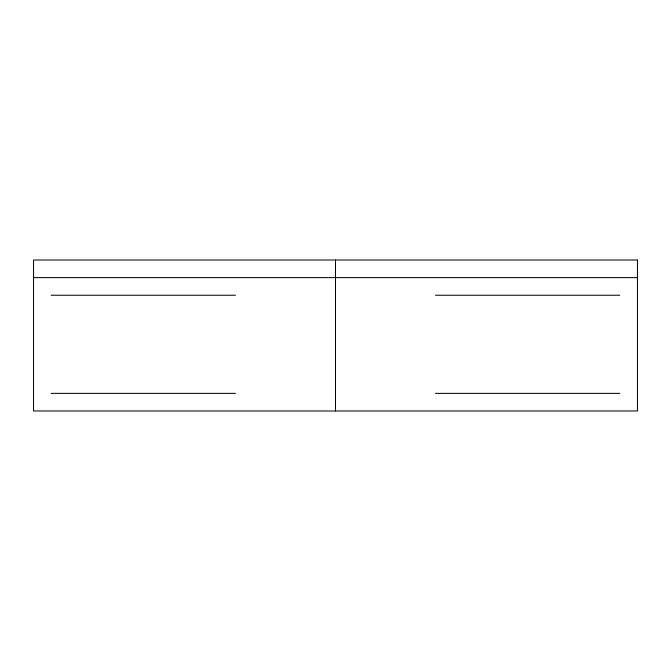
<?xml version="1.0" encoding="UTF-8"?>
<svg xmlns="http://www.w3.org/2000/svg" width="671" height="671" viewBox="0 0 671 671"><rect width="100%" height="100%" fill="white"/><g stroke="black" fill="none" stroke-linecap="round" stroke-linejoin="round"><path stroke-width="1.01" d="M33.55 277.626L637.45 277.626M51.164 295.24L235.487 295.24M435.513 295.24L619.836 295.24M51.164 393.374L235.487 393.374M435.513 393.374L619.836 393.374M335.5 260.012L335.5 410.988M637.45 260.012L33.55 260.012L33.55 410.988L637.45 410.988L637.45 260.012"/></g></svg>
